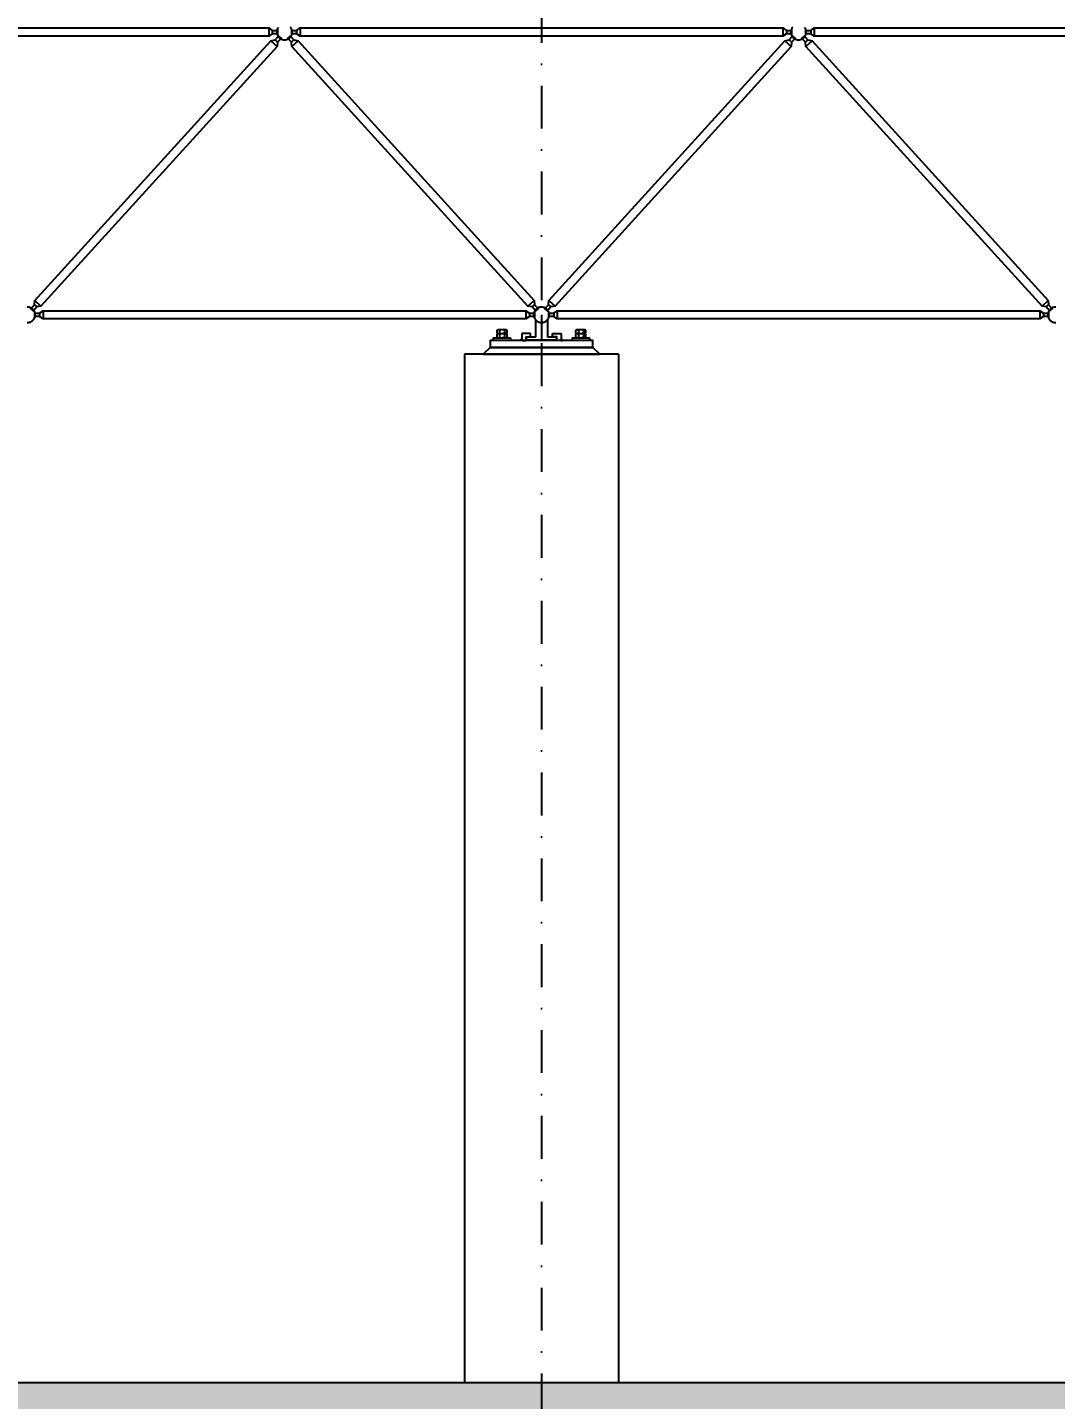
# Model space of a CAD drawing. Header units: centimetres. Extents: x 77182 to 116086, y 20619 to 33555.
# Drawn here: x 109965 to 110565, y 21930 to 22731 of the extents above; entities that cross this region are included whole.
import ezdxf

# ---------------------------------------------------------------- set-up
doc = ezdxf.new("R2010")
doc.units = ezdxf.units.CM
doc.header["$LTSCALE"] = 100
doc.linetypes.add('DASHDOT2', pattern=[0.5, 0.25, -0.125, 0, -0.125])
for name, color, linetype in [('A-ANNO-DIMS', 187, 'Continuous'), ('A-ANNO-GRID', 155, 'DASHDOT2'), ('A-ELEV-01', 255, 'Continuous'), ('A-ELEV-02', 253, 'Continuous'), ('S-CONC', 5, 'Continuous'), ('S-HTCH', 8, 'Continuous')]:
    doc.layers.add(name, color=color, linetype=linetype)
doc.styles.add('Fields_100', font='act_simplex.shx', dxfattribs={"width": 0.8, "height": 20})
doc.dimstyles.new('FIELDS_100', dxfattribs={"dimscale": 0, "dimtxt": 20, "dimasz": 5, "dimexe": 5, "dimexo": 5, "dimgap": 5, "dimtad": 0, "dimdec": 0, "dimzin": 0, "dimdsep": 46, "dimtxsty": 'Fields_100', "dimblk": 'DOT', "dimcen": 0.09, "dimclrt": 50, "dimadec": 0, "dimazin": 0, "dimtfac": 1, "dimtdec": 0, "dimtix": 1, "dimtofl": 0, "dimtmove": 1, "dimatfit": 3, "dimfxl": 5, "dimfxlon": 1, "dimtolj": 1, "dimtzin": 0, "dimarcsym": 0})

# ---------------------------------------------------------------- blocks, each defined once
blk = doc.blocks.new('SOMUN')
for p, q in [((-9.8, 7.1), (-8.2, 8)), ((-9.8, 0.9), (-9.8, 7.1)), ((-9.8, 0.9), (-8.2, 0)), ((-8.2, 8), (-5, 8)), ((-8.2, 0), (-5, 0)), ((-5, 7.1), (-6.6, 8)), ((-5, 0.9), (-6.6, 0)), ((-5, 8), (5, 8)), ((-5, 7.1), (-1.7, 8)), ((-5, 7.1), (-5, 0.9)), ((-5, 0.9), (-1.7, 0)), ((-5, 0), (5, 0)), ((5, 7.1), (1.7, 8)), ((5, 0.9), (1.7, 0)), ((5, 8), (8.2, 8)), ((5, 7.1), (6.6, 8)), ((5, 7.1), (5, 0.9)), ((5, 0.9), (6.6, 0)), ((5, 0), (8.2, 0)), ((9.8, 7.1), (8.2, 8)), ((9.8, 0.9), (8.2, 0)), ((9.8, 0.9), (9.8, 7.1))]:
    blk.add_line(p, q)
blk = doc.blocks.new('_Dot')
at = {"color": 0, "linetype": 'ByBlock', "lineweight": -2}
blk.add_line((-0.5, 0), (-1, 0), dxfattribs=at)
at = {"color": 0, "linetype": 'ByBlock', "const_width": 0.5}
blk.add_lwpolyline([(-0.25, 0, 1), (0.25, 0, 1)], format="xyb", close=True, dxfattribs=at)
blk = doc.blocks.new('*D20')
at = {"layer": 'A-ANNO-DIMS', "color": 0, "lineweight": -2, "transparency": 16777216}
for p, q in [((108464.7, 23343.48), (108464.7, 23353.48)), ((108469.7, 23348.48), (109333.03, 23348.48)), ((110259.7, 23348.48), (109396.36, 23348.48)), ((110264.7, 23343.48), (110264.7, 23353.48))]:
    blk.add_line(p, q, dxfattribs=at)
at = {"layer": 'DEFPOINTS', "color": 0, "transparency": 16777216}
for p in [(110264.7, 23348.48), (108464.7, 22503.48), (110264.7, 22503.48)]:
    blk.add_point(p, dxfattribs=at)
at = {"layer": 'A-ANNO-DIMS', "color": 0, "lineweight": -2, "transparency": 16777216, "xscale": 5, "yscale": 5, "zscale": 5, "rotation": 180}
blk.add_blockref('_Dot', (108464.7, 23348.48), dxfattribs=at)
at = {"layer": 'A-ANNO-DIMS', "color": 0, "lineweight": -2, "transparency": 16777216, "xscale": 5, "yscale": 5, "zscale": 5}
blk.add_blockref('_Dot', (110264.7, 23348.48), dxfattribs=at)
at = {"layer": 'A-ANNO-DIMS', "color": 50, "transparency": 16777216, "insert": (109364.7, 23348.48), "char_height": 20, "attachment_point": 5, "style": 'Fields_100'}
blk.add_mtext('\\A1;1800', dxfattribs=at)
blk = doc.blocks.new('*D21')
at = {"layer": 'A-ANNO-DIMS', "color": 0, "lineweight": -2, "transparency": 16777216}
for p, q in [((110264.7, 23343.48), (110264.7, 23353.48)), ((110269.7, 23348.48), (111133.03, 23348.48)), ((112059.7, 23348.48), (111196.36, 23348.48)), ((112064.7, 23343.48), (112064.7, 23353.48))]:
    blk.add_line(p, q, dxfattribs=at)
at = {"layer": 'DEFPOINTS', "color": 0, "transparency": 16777216}
for p in [(112064.7, 23348.48), (110264.7, 22503.48), (112064.7, 22503.48)]:
    blk.add_point(p, dxfattribs=at)
at = {"layer": 'A-ANNO-DIMS', "color": 0, "lineweight": -2, "transparency": 16777216, "xscale": 5, "yscale": 5, "zscale": 5, "rotation": 180}
blk.add_blockref('_Dot', (110264.7, 23348.48), dxfattribs=at)
at = {"layer": 'A-ANNO-DIMS', "color": 0, "lineweight": -2, "transparency": 16777216, "xscale": 5, "yscale": 5, "zscale": 5}
blk.add_blockref('_Dot', (112064.7, 23348.48), dxfattribs=at)
at = {"layer": 'A-ANNO-DIMS', "color": 50, "transparency": 16777216, "insert": (111164.7, 23348.48), "char_height": 20, "attachment_point": 5, "style": 'Fields_100'}
blk.add_mtext('\\A1;1800', dxfattribs=at)

msp = doc.modelspace()

# ---------------------------------------------------------------- hatches: boundary and pattern name
at = {"layer": 'A-ELEV-02'}
for points in [[(110253.2, 22548.69), (110253.5, 22548.39), (110252.5, 22548.39), (110252.5, 22548.42), (110252.5, 22548.45), (110252.5, 22548.49), (110252.51, 22548.52), (110252.51, 22548.56), (110252.52, 22548.59), (110252.53, 22548.62), (110252.53, 22548.66), (110252.54, 22548.69), (110252.56, 22548.72), (110252.57, 22548.75), (110252.58, 22548.79), (110252.59, 22548.82), (110252.61, 22548.85), (110252.63, 22548.88), (110252.64, 22548.91), (110252.66, 22548.94), (110252.68, 22548.96), (110252.7, 22548.99), (110252.72, 22549.02), (110252.74, 22549.04), (110252.77, 22549.07), (110252.79, 22549.09), (110252.82, 22549.12), (110252.84, 22549.14), (110252.87, 22549.16), (110252.89, 22549.18), (110252.92, 22549.2), (110252.95, 22549.22), (110252.98, 22549.24), (110253.01, 22549.26), (110253.04, 22549.28), (110253.07, 22549.29), (110253.1, 22549.3), (110253.13, 22549.32), (110253.17, 22549.33), (110253.2, 22549.34)], [(110276.2, 22548.69), (110275.9, 22548.39), (110276.9, 22548.39), (110276.9, 22548.42), (110276.9, 22548.45), (110276.89, 22548.49), (110276.89, 22548.52), (110276.88, 22548.56), (110276.88, 22548.59), (110276.87, 22548.62), (110276.86, 22548.66), (110276.85, 22548.69), (110276.84, 22548.72), (110276.83, 22548.75), (110276.81, 22548.79), (110276.8, 22548.82), (110276.78, 22548.85), (110276.77, 22548.88), (110276.75, 22548.91), (110276.73, 22548.94), (110276.71, 22548.96), (110276.69, 22548.99), (110276.67, 22549.02), (110276.65, 22549.04), (110276.63, 22549.07), (110276.6, 22549.09), (110276.58, 22549.12), (110276.55, 22549.14), (110276.53, 22549.16), (110276.5, 22549.18), (110276.47, 22549.2), (110276.44, 22549.22), (110276.42, 22549.24), (110276.39, 22549.26), (110276.36, 22549.28), (110276.32, 22549.29), (110276.29, 22549.3), (110276.26, 22549.32), (110276.23, 22549.33), (110276.2, 22549.34)]]:
    msp.add_hatch(color=256, dxfattribs=at).paths.add_polyline_path(points, flags=0)
at = {"layer": 'S-HTCH'}
h = msp.add_hatch(dxfattribs=at)
h.set_pattern_fill('ANSI33', color=256, style=0)
h.set_pattern_definition([(45, (84445.261, 23206.629), (-4.490128, 4.490128), []), (45, (84449.7513, 23206.629), (-4.490128, 4.490128), [3.175, -1.5875])])
h.paths.add_polyline_path([(109909.7, 21920.39), (109909.7, 21940.39), (94019.7, 21940.39), (94019.7, 21920.39)])
h.paths.add_polyline_path([(109909.7, 21940.39), (109909.7, 21920.39), (111808.2, 21920.39), (111808.2, 21940.39)])

# ---------------------------------------------------------------- linework, layer by layer
for points in [[(110234.7, 22544.39), (110294.7, 22544.39), (110294.7, 22548.39), (110234.7, 22548.39)], [(110230.7, 22540.39), (110298.7, 22540.39), (110294.7, 22544.39), (110234.7, 22544.39)]]:
    msp.add_lwpolyline(points, close=True)
at = {"elevation": 0}
for points in [[(110246.7, 22549.99), (110246.7, 22548.39), (110236.7, 22548.39), (110236.7, 22549.99), (110246.7, 22549.99)], [(110292.7, 22549.99), (110292.7, 22548.39), (110282.7, 22548.39), (110282.7, 22549.99), (110292.7, 22549.99)]]:
    msp.add_lwpolyline(points, dxfattribs=at)
at = {"layer": 'A-ANNO-GRID'}
msp.add_lwpolyline([(110264.7, 23398.48), (110264.7, 21665.39)], dxfattribs=at)
at = {"layer": 'A-ELEV-01'}
for p, q in [((110219.7, 22540.39), (110219.7, 21940.39)), ((110309.7, 22540.39), (110309.7, 21940.39))]:
    msp.add_line(p, q, dxfattribs=at)
msp.add_lwpolyline([(110309.7, 22540.39), (110219.7, 22540.39)], dxfattribs=at)
at = {"layer": 'A-ELEV-02'}
for points in [[(109818.8, 22729.39), (109821.8, 22729.39), (109823.8, 22730.8), (110105.6, 22730.8), (110107.6, 22729.39), (110110.6, 22729.39)], [(110110.6, 22727.39), (110107.6, 22727.39), (110105.6, 22725.97), (109823.8, 22725.97), (109821.8, 22727.39), (109818.8, 22727.39)], [(110105.6, 22730.8), (110105.6, 22725.97)], [(110107.6, 22729.39), (110107.6, 22727.39)], [(110111.1, 22731.09), (110111.01, 22730.97), (110110.93, 22730.84), (110110.85, 22730.71), (110110.77, 22730.58), (110110.7, 22730.45), (110110.63, 22730.31), (110110.56, 22730.17), (110110.51, 22730.02), (110110.45, 22729.88), (110110.43, 22729.8), (110110.4, 22729.73), (110110.38, 22729.65), (110110.36, 22729.57), (110110.34, 22729.5), (110110.32, 22729.42), (110110.3, 22729.34), (110110.28, 22729.26), (110110.27, 22729.19), (110110.26, 22729.11), (110110.24, 22729.03), (110110.23, 22728.95), (110110.22, 22728.87), (110110.22, 22728.79), (110110.21, 22728.71), (110110.2, 22728.63), (110110.2, 22728.55), (110110.2, 22728.47), (110110.2, 22728.39), (110110.2, 22728.31), (110110.2, 22728.23), (110110.2, 22728.15), (110110.21, 22728.07), (110110.21, 22727.99), (110110.22, 22727.92), (110110.23, 22727.84), (110110.24, 22727.76), (110110.25, 22727.68), (110110.28, 22727.53), (110110.31, 22727.37), (110110.35, 22727.22), (110110.39, 22727.07), (110110.44, 22726.93), (110110.49, 22726.79), (110110.55, 22726.65), (110110.61, 22726.51), (110110.67, 22726.37), (110110.74, 22726.24), (110110.81, 22726.11), (110110.89, 22725.98), (110110.98, 22725.86), (110111.07, 22725.73), (110111.16, 22725.61), (110111.26, 22725.49), (110111.36, 22725.37), (110111.47, 22725.25), (110111.52, 22725.2), (110111.58, 22725.14), (110111.64, 22725.09), (110111.69, 22725.04), (110111.75, 22724.98), (110111.81, 22724.93), (110111.88, 22724.88), (110111.94, 22724.83), (110112, 22724.78), (110112.07, 22724.74), (110112.13, 22724.69), (110112.2, 22724.65), (110112.26, 22724.6), (110112.33, 22724.56), (110112.4, 22724.52), (110112.47, 22724.48), (110112.54, 22724.44), (110112.61, 22724.4), (110112.68, 22724.36), (110112.75, 22724.33), (110112.82, 22724.3), (110112.9, 22724.26), (110112.97, 22724.23), (110113.04, 22724.2), (110113.12, 22724.17), (110113.19, 22724.15), (110113.27, 22724.12), (110113.34, 22724.1), (110113.49, 22724.05), (110113.64, 22724.01), (110113.79, 22723.98), (110113.95, 22723.95), (110114.1, 22723.93), (110114.25, 22723.91), (110114.4, 22723.9), (110114.55, 22723.89), (110114.7, 22723.89), (110114.85, 22723.89), (110115, 22723.9), (110115.15, 22723.91), (110115.3, 22723.93), (110115.45, 22723.95), (110115.6, 22723.98), (110115.75, 22724.01), (110115.9, 22724.05), (110116.05, 22724.1), (110116.13, 22724.12), (110116.2, 22724.15), (110116.28, 22724.17), (110116.35, 22724.2), (110116.43, 22724.23), (110116.5, 22724.26), (110116.57, 22724.3), (110116.64, 22724.33), (110116.71, 22724.36), (110116.79, 22724.4), (110116.86, 22724.44), (110116.93, 22724.48), (110116.99, 22724.52), (110117.06, 22724.56), (110117.13, 22724.6), (110117.2, 22724.65), (110117.26, 22724.69), (110117.33, 22724.74), (110117.39, 22724.78), (110117.46, 22724.83), (110117.52, 22724.88), (110117.58, 22724.93), (110117.64, 22724.98), (110117.7, 22725.04), (110117.76, 22725.09), (110117.82, 22725.14), (110117.87, 22725.2), (110117.93, 22725.25), (110118.04, 22725.37), (110118.14, 22725.49), (110118.24, 22725.61), (110118.33, 22725.73), (110118.42, 22725.86), (110118.5, 22725.98), (110118.58, 22726.11), (110118.65, 22726.24), (110118.72, 22726.37), (110118.79, 22726.51), (110118.85, 22726.65), (110118.9, 22726.79), (110118.95, 22726.93), (110119, 22727.07), (110119.04, 22727.22), (110119.08, 22727.37), (110119.11, 22727.53), (110119.14, 22727.68), (110119.15, 22727.76), (110119.16, 22727.84), (110119.17, 22727.92), (110119.18, 22727.99), (110119.19, 22728.07), (110119.19, 22728.15), (110119.19, 22728.23), (110119.2, 22728.31), (110119.2, 22728.39), (110119.2, 22728.47), (110119.19, 22728.55), (110119.19, 22728.63), (110119.19, 22728.71), (110119.18, 22728.79), (110119.17, 22728.87), (110119.16, 22728.95), (110119.15, 22729.03), (110119.14, 22729.11), (110119.13, 22729.19), (110119.11, 22729.26), (110119.09, 22729.34), (110119.08, 22729.42), (110119.06, 22729.5), (110119.04, 22729.57), (110119.02, 22729.65), (110118.99, 22729.73), (110118.97, 22729.8), (110118.94, 22729.88), (110118.89, 22730.02), (110118.83, 22730.17), (110118.77, 22730.31), (110118.7, 22730.45), (110118.63, 22730.58), (110118.55, 22730.71), (110118.47, 22730.84), (110118.38, 22730.97), (110118.3, 22731.09)], [(110110.57, 22726.6), (110113.31, 22724.11)], [(110110.6, 22730.24), (110110.6, 22726.53)], [(110116.08, 22724.11), (110118.83, 22726.6)], [(110118.8, 22729.39), (110121.8, 22729.39), (110123.8, 22730.8), (110405.6, 22730.8), (110407.6, 22729.39), (110410.6, 22729.39)], [(110118.8, 22730.24), (110118.8, 22726.53)], [(110410.6, 22727.39), (110407.6, 22727.39), (110405.6, 22725.97), (110123.8, 22725.97), (110121.8, 22727.39), (110118.8, 22727.39)], [(110121.8, 22729.39), (110121.8, 22727.39)], [(110123.8, 22730.8), (110123.8, 22725.97)], [(110405.6, 22730.8), (110405.6, 22725.97)], [(110407.6, 22729.39), (110407.6, 22727.39)], [(110411.1, 22731.09), (110411.01, 22730.97), (110410.93, 22730.84), (110410.85, 22730.71), (110410.77, 22730.58), (110410.7, 22730.45), (110410.63, 22730.31), (110410.56, 22730.17), (110410.51, 22730.02), (110410.45, 22729.88), (110410.43, 22729.8), (110410.4, 22729.73), (110410.38, 22729.65), (110410.36, 22729.57), (110410.34, 22729.5), (110410.32, 22729.42), (110410.3, 22729.34), (110410.28, 22729.26), (110410.27, 22729.19), (110410.26, 22729.11), (110410.24, 22729.03), (110410.23, 22728.95), (110410.22, 22728.87), (110410.22, 22728.79), (110410.21, 22728.71), (110410.2, 22728.63), (110410.2, 22728.55), (110410.2, 22728.47), (110410.2, 22728.39), (110410.2, 22728.31), (110410.2, 22728.23), (110410.2, 22728.15), (110410.21, 22728.07), (110410.21, 22727.99), (110410.22, 22727.92), (110410.23, 22727.84), (110410.24, 22727.76), (110410.25, 22727.68), (110410.28, 22727.53), (110410.31, 22727.37), (110410.35, 22727.22), (110410.39, 22727.07), (110410.44, 22726.93), (110410.49, 22726.79), (110410.55, 22726.65), (110410.61, 22726.51), (110410.67, 22726.37), (110410.74, 22726.24), (110410.81, 22726.11), (110410.89, 22725.98), (110410.98, 22725.86), (110411.07, 22725.73), (110411.16, 22725.61), (110411.26, 22725.49), (110411.36, 22725.37), (110411.47, 22725.25), (110411.52, 22725.2), (110411.58, 22725.14), (110411.64, 22725.09), (110411.69, 22725.04), (110411.75, 22724.98), (110411.81, 22724.93), (110411.88, 22724.88), (110411.94, 22724.83), (110412, 22724.78), (110412.07, 22724.74), (110412.13, 22724.69), (110412.2, 22724.65), (110412.26, 22724.6), (110412.33, 22724.56), (110412.4, 22724.52), (110412.47, 22724.48), (110412.54, 22724.44), (110412.61, 22724.4), (110412.68, 22724.36), (110412.75, 22724.33), (110412.82, 22724.3), (110412.9, 22724.26), (110412.97, 22724.23), (110413.04, 22724.2), (110413.12, 22724.17), (110413.19, 22724.15), (110413.27, 22724.12), (110413.34, 22724.1), (110413.49, 22724.05), (110413.64, 22724.01), (110413.79, 22723.98), (110413.95, 22723.95), (110414.1, 22723.93), (110414.25, 22723.91), (110414.4, 22723.9), (110414.55, 22723.89), (110414.7, 22723.89), (110414.85, 22723.89), (110415, 22723.9), (110415.15, 22723.91), (110415.3, 22723.93), (110415.45, 22723.95), (110415.6, 22723.98), (110415.75, 22724.01), (110415.9, 22724.05), (110416.05, 22724.1), (110416.13, 22724.12), (110416.2, 22724.15), (110416.28, 22724.17), (110416.35, 22724.2), (110416.43, 22724.23), (110416.5, 22724.26), (110416.57, 22724.3), (110416.64, 22724.33), (110416.71, 22724.36), (110416.79, 22724.4), (110416.86, 22724.44), (110416.93, 22724.48), (110416.99, 22724.52), (110417.06, 22724.56), (110417.13, 22724.6), (110417.2, 22724.65), (110417.26, 22724.69), (110417.33, 22724.74), (110417.39, 22724.78), (110417.46, 22724.83), (110417.52, 22724.88), (110417.58, 22724.93), (110417.64, 22724.98), (110417.7, 22725.04), (110417.76, 22725.09), (110417.82, 22725.14), (110417.87, 22725.2), (110417.93, 22725.25), (110418.04, 22725.37), (110418.14, 22725.49), (110418.24, 22725.61), (110418.33, 22725.73), (110418.42, 22725.86), (110418.5, 22725.98), (110418.58, 22726.11), (110418.65, 22726.24), (110418.72, 22726.37), (110418.79, 22726.51), (110418.85, 22726.65), (110418.9, 22726.79), (110418.95, 22726.93), (110419, 22727.07), (110419.04, 22727.22), (110419.08, 22727.37), (110419.11, 22727.53), (110419.14, 22727.68), (110419.15, 22727.76), (110419.16, 22727.84), (110419.17, 22727.92), (110419.18, 22727.99), (110419.19, 22728.07), (110419.19, 22728.15), (110419.19, 22728.23), (110419.2, 22728.31), (110419.2, 22728.39), (110419.2, 22728.47), (110419.19, 22728.55), (110419.19, 22728.63), (110419.19, 22728.71), (110419.18, 22728.79), (110419.17, 22728.87), (110419.16, 22728.95), (110419.15, 22729.03), (110419.14, 22729.11), (110419.13, 22729.19), (110419.11, 22729.26), (110419.09, 22729.34), (110419.08, 22729.42), (110419.06, 22729.5), (110419.04, 22729.57), (110419.02, 22729.65), (110418.99, 22729.73), (110418.97, 22729.8), (110418.94, 22729.88), (110418.89, 22730.02), (110418.83, 22730.17), (110418.77, 22730.31), (110418.7, 22730.45), (110418.63, 22730.58), (110418.55, 22730.71), (110418.47, 22730.84), (110418.38, 22730.97), (110418.3, 22731.09)], [(110410.57, 22726.6), (110413.31, 22724.11)], [(110410.6, 22730.24), (110410.6, 22726.53)], [(110416.08, 22724.11), (110418.83, 22726.6)], [(110418.8, 22729.39), (110421.8, 22729.39), (110423.8, 22730.8), (110705.6, 22730.8), (110707.6, 22729.39), (110710.6, 22729.39)], [(110418.8, 22730.24), (110418.8, 22726.53)], [(110710.6, 22727.39), (110707.6, 22727.39), (110705.6, 22725.97), (110423.8, 22725.97), (110421.8, 22727.39), (110418.8, 22727.39)], [(110421.8, 22729.39), (110421.8, 22727.39)], [(110423.8, 22730.8), (110423.8, 22725.97)], [(110106.79, 22723.28), (110110.36, 22720.03)], [(110109.18, 22723.81), (110110.66, 22722.46)], [(110118.73, 22722.46), (110120.21, 22723.81)], [(110119.03, 22720.03), (110122.61, 22723.28)], [(110406.79, 22723.28), (110410.36, 22720.03)], [(110409.18, 22723.81), (110410.66, 22722.46)], [(110418.73, 22722.46), (110420.21, 22723.81)], [(110419.03, 22720.03), (110422.61, 22723.28)], [(109969.03, 22571.74), (109972.61, 22568.5)], [(110256.79, 22568.5), (110260.36, 22571.74)], [(110269.03, 22571.74), (110272.61, 22568.5)], [(110556.79, 22568.5), (110560.36, 22571.74)], [(109964.6, 22558.89), (109964.7, 22558.89), (109964.8, 22558.89), (109964.9, 22558.89), (109965, 22558.9), (109965.1, 22558.9), (109965.2, 22558.92), (109965.31, 22558.93), (109965.41, 22558.94), (109965.52, 22558.96), (109965.62, 22558.98), (109965.73, 22559.01), (109965.83, 22559.03), (109965.94, 22559.06), (109966.04, 22559.09), (109966.15, 22559.13), (109966.25, 22559.16), (109966.35, 22559.2), (109966.46, 22559.25), (109966.56, 22559.29), (109966.66, 22559.34), (109966.76, 22559.39), (109966.86, 22559.44), (109966.96, 22559.5), (109967.06, 22559.56), (109967.16, 22559.62), (109967.26, 22559.68), (109967.35, 22559.75), (109967.44, 22559.82), (109967.53, 22559.89), (109967.62, 22559.97), (109967.71, 22560.04), (109967.8, 22560.12), (109967.88, 22560.2), (109967.96, 22560.29), (109968.04, 22560.37), (109968.12, 22560.46), (109968.19, 22560.55), (109968.26, 22560.64), (109968.33, 22560.73), (109968.4, 22560.83), (109968.46, 22560.92), (109968.53, 22561.02), (109968.58, 22561.12), (109968.64, 22561.22), (109968.69, 22561.32), (109968.75, 22561.42), (109968.79, 22561.52), (109968.84, 22561.63), (109968.88, 22561.73), (109968.92, 22561.83), (109968.96, 22561.94), (109968.99, 22562.04), (109969.02, 22562.15), (109969.05, 22562.25), (109969.08, 22562.36), (109969.1, 22562.46), (109969.12, 22562.57), (109969.14, 22562.67), (109969.16, 22562.78), (109969.17, 22562.88), (109969.18, 22562.98), (109969.19, 22563.08), (109969.19, 22563.19), (109969.2, 22563.29), (109969.2, 22563.39), (109969.2, 22563.49), (109969.19, 22563.59), (109969.19, 22563.69), (109969.18, 22563.79), (109969.17, 22563.89), (109969.16, 22564), (109969.14, 22564.1), (109969.12, 22564.21), (109969.1, 22564.31), (109969.08, 22564.41), (109969.05, 22564.52), (109969.02, 22564.62), (109968.99, 22564.73), (109968.96, 22564.83), (109968.92, 22564.94), (109968.88, 22565.04), (109968.84, 22565.15), (109968.79, 22565.25), (109968.75, 22565.35), (109968.69, 22565.45), (109968.64, 22565.55), (109968.58, 22565.65), (109968.53, 22565.75), (109968.46, 22565.85), (109968.4, 22565.94), (109968.33, 22566.04), (109968.26, 22566.13), (109968.19, 22566.22), (109968.12, 22566.31), (109968.04, 22566.4), (109967.96, 22566.49), (109967.88, 22566.57), (109967.8, 22566.65), (109967.71, 22566.73), (109967.62, 22566.81), (109967.53, 22566.88), (109967.44, 22566.95), (109967.35, 22567.02), (109967.26, 22567.09), (109967.16, 22567.15), (109967.06, 22567.21), (109966.96, 22567.27), (109966.86, 22567.33), (109966.76, 22567.38), (109966.66, 22567.43), (109966.56, 22567.48), (109966.46, 22567.53), (109966.35, 22567.57), (109966.25, 22567.61), (109966.15, 22567.65), (109966.04, 22567.68), (109965.94, 22567.71), (109965.83, 22567.74), (109965.73, 22567.77), (109965.62, 22567.79), (109965.52, 22567.81), (109965.41, 22567.83), (109965.31, 22567.84), (109965.2, 22567.86), (109965.1, 22567.87), (109965, 22567.88), (109964.9, 22567.88), (109964.8, 22567.89), (109964.7, 22567.89), (109964.6, 22567.89)], [(109966.08, 22567.67), (109968.83, 22565.17)], [(109968.73, 22569.31), (109970.21, 22567.97)], [(109968.8, 22564.39), (109971.8, 22564.39), (109973.8, 22565.8), (110255.6, 22565.8), (110257.6, 22564.39), (110260.6, 22564.39)], [(109968.8, 22565.24), (109968.8, 22561.53)], [(109971.8, 22564.39), (109971.8, 22562.39)], [(109973.8, 22565.8), (109973.8, 22560.97)], [(110255.6, 22565.8), (110255.6, 22560.97)], [(110257.6, 22564.39), (110257.6, 22562.39)], [(110259.18, 22567.97), (110260.66, 22569.31)], [(110268.3, 22560.69), (110268.38, 22560.81), (110268.47, 22560.93), (110268.55, 22561.06), (110268.63, 22561.19), (110268.7, 22561.33), (110268.77, 22561.46), (110268.83, 22561.61), (110268.89, 22561.75), (110268.94, 22561.9), (110268.97, 22561.97), (110268.99, 22562.05), (110269.02, 22562.12), (110269.04, 22562.2), (110269.06, 22562.28), (110269.08, 22562.35), (110269.09, 22562.43), (110269.11, 22562.51), (110269.13, 22562.59), (110269.14, 22562.67), (110269.15, 22562.74), (110269.16, 22562.82), (110269.17, 22562.9), (110269.18, 22562.98), (110269.19, 22563.06), (110269.19, 22563.14), (110269.19, 22563.22), (110269.2, 22563.3), (110269.2, 22563.38), (110269.2, 22563.46), (110269.19, 22563.54), (110269.19, 22563.62), (110269.19, 22563.7), (110269.18, 22563.78), (110269.17, 22563.86), (110269.16, 22563.94), (110269.15, 22564.01), (110269.14, 22564.09), (110269.11, 22564.25), (110269.08, 22564.4), (110269.04, 22564.55), (110269, 22564.7), (110268.95, 22564.84), (110268.9, 22564.99), (110268.85, 22565.13), (110268.79, 22565.27), (110268.72, 22565.4), (110268.65, 22565.53), (110268.58, 22565.66), (110268.5, 22565.79), (110268.42, 22565.92), (110268.33, 22566.04), (110268.24, 22566.17), (110268.14, 22566.29), (110268.04, 22566.4), (110267.93, 22566.52), (110267.87, 22566.58), (110267.82, 22566.63), (110267.76, 22566.68), (110267.7, 22566.74), (110267.64, 22566.79), (110267.58, 22566.84), (110267.52, 22566.89), (110267.46, 22566.94), (110267.39, 22566.99), (110267.33, 22567.04), (110267.26, 22567.08), (110267.2, 22567.13), (110267.13, 22567.17), (110267.06, 22567.21), (110266.99, 22567.26), (110266.93, 22567.3), (110266.86, 22567.34), (110266.79, 22567.37), (110266.71, 22567.41), (110266.64, 22567.44), (110266.57, 22567.48), (110266.5, 22567.51), (110266.43, 22567.54), (110266.35, 22567.57), (110266.28, 22567.6), (110266.2, 22567.63), (110266.13, 22567.65), (110266.05, 22567.68), (110265.9, 22567.72), (110265.75, 22567.76), (110265.6, 22567.79), (110265.45, 22567.82), (110265.3, 22567.85), (110265.15, 22567.86), (110265, 22567.88), (110264.85, 22567.88), (110264.7, 22567.89), (110264.55, 22567.88), (110264.4, 22567.88), (110264.25, 22567.86), (110264.1, 22567.85), (110263.95, 22567.82), (110263.79, 22567.79), (110263.64, 22567.76), (110263.49, 22567.72), (110263.34, 22567.68), (110263.27, 22567.65), (110263.19, 22567.63), (110263.12, 22567.6), (110263.04, 22567.57), (110262.97, 22567.54), (110262.9, 22567.51), (110262.82, 22567.48), (110262.75, 22567.44), (110262.68, 22567.41), (110262.61, 22567.37), (110262.54, 22567.34), (110262.47, 22567.3), (110262.4, 22567.26), (110262.33, 22567.21), (110262.26, 22567.17), (110262.2, 22567.13), (110262.13, 22567.08), (110262.07, 22567.04), (110262, 22566.99), (110261.94, 22566.94), (110261.88, 22566.89), (110261.81, 22566.84), (110261.75, 22566.79), (110261.69, 22566.74), (110261.64, 22566.68), (110261.58, 22566.63), (110261.52, 22566.58), (110261.47, 22566.52), (110261.36, 22566.4), (110261.26, 22566.29), (110261.16, 22566.17), (110261.07, 22566.04), (110260.98, 22565.92), (110260.89, 22565.79), (110260.81, 22565.66), (110260.74, 22565.53), (110260.67, 22565.4), (110260.61, 22565.27), (110260.55, 22565.13), (110260.49, 22564.99), (110260.44, 22564.84), (110260.39, 22564.7), (110260.35, 22564.55), (110260.31, 22564.4), (110260.28, 22564.25), (110260.25, 22564.09), (110260.24, 22564.01), (110260.23, 22563.94), (110260.22, 22563.86), (110260.21, 22563.78), (110260.21, 22563.7), (110260.2, 22563.62), (110260.2, 22563.54), (110260.2, 22563.46), (110260.2, 22563.38), (110260.2, 22563.3), (110260.2, 22563.22), (110260.2, 22563.14), (110260.21, 22563.06), (110260.22, 22562.98), (110260.22, 22562.9), (110260.23, 22562.82), (110260.24, 22562.74), (110260.26, 22562.67), (110260.27, 22562.59), (110260.28, 22562.51), (110260.3, 22562.43), (110260.32, 22562.35), (110260.34, 22562.28), (110260.36, 22562.2), (110260.38, 22562.12), (110260.4, 22562.05), (110260.43, 22561.97), (110260.45, 22561.9), (110260.51, 22561.75), (110260.56, 22561.61), (110260.63, 22561.46), (110260.7, 22561.33), (110260.77, 22561.19), (110260.85, 22561.06), (110260.93, 22560.93), (110261.01, 22560.81), (110261.1, 22560.69)], [(110260.57, 22565.17), (110263.31, 22567.67)], [(110260.6, 22565.24), (110260.6, 22561.53)], [(110266.08, 22567.67), (110268.83, 22565.17)], [(110268.73, 22569.31), (110270.21, 22567.97)], [(110268.8, 22564.39), (110271.8, 22564.39), (110273.8, 22565.8), (110555.6, 22565.8), (110557.6, 22564.39), (110560.6, 22564.39)], [(110268.8, 22565.24), (110268.8, 22561.53)], [(110271.8, 22564.39), (110271.8, 22562.39)], [(110273.8, 22565.8), (110273.8, 22560.97)], [(110555.6, 22565.8), (110555.6, 22560.97)], [(110557.6, 22564.39), (110557.6, 22562.39)], [(110559.18, 22567.97), (110560.66, 22569.31)], [(110564.8, 22567.89), (110564.7, 22567.89), (110564.6, 22567.89), (110564.5, 22567.88), (110564.4, 22567.88), (110564.29, 22567.87), (110564.19, 22567.86), (110564.09, 22567.84), (110563.98, 22567.83), (110563.88, 22567.81), (110563.77, 22567.79), (110563.67, 22567.77), (110563.56, 22567.74), (110563.46, 22567.71), (110563.35, 22567.68), (110563.25, 22567.65), (110563.15, 22567.61), (110563.04, 22567.57), (110562.94, 22567.53), (110562.83, 22567.48), (110562.73, 22567.43), (110562.63, 22567.38), (110562.53, 22567.33), (110562.43, 22567.27), (110562.33, 22567.21), (110562.24, 22567.15), (110562.14, 22567.09), (110562.04, 22567.02), (110561.95, 22566.95), (110561.86, 22566.88), (110561.77, 22566.81), (110561.68, 22566.73), (110561.6, 22566.65), (110561.52, 22566.57), (110561.43, 22566.49), (110561.36, 22566.4), (110561.28, 22566.31), (110561.2, 22566.22), (110561.13, 22566.13), (110561.06, 22566.04), (110561, 22565.94), (110560.93, 22565.85), (110560.87, 22565.75), (110560.81, 22565.65), (110560.75, 22565.55), (110560.7, 22565.45), (110560.65, 22565.35), (110560.6, 22565.25), (110560.56, 22565.15), (110560.51, 22565.04), (110560.47, 22564.94), (110560.44, 22564.83), (110560.4, 22564.73), (110560.37, 22564.62), (110560.34, 22564.52), (110560.32, 22564.41), (110560.29, 22564.31), (110560.27, 22564.21), (110560.25, 22564.1), (110560.24, 22564), (110560.23, 22563.89), (110560.22, 22563.79), (110560.21, 22563.69), (110560.2, 22563.59), (110560.2, 22563.49), (110560.2, 22563.39), (110560.2, 22563.29), (110560.2, 22563.19), (110560.21, 22563.08), (110560.22, 22562.98), (110560.23, 22562.88), (110560.24, 22562.78), (110560.25, 22562.67), (110560.27, 22562.57), (110560.29, 22562.46), (110560.32, 22562.36), (110560.34, 22562.25), (110560.37, 22562.15), (110560.4, 22562.04), (110560.44, 22561.94), (110560.47, 22561.83), (110560.51, 22561.73), (110560.56, 22561.63), (110560.6, 22561.52), (110560.65, 22561.42), (110560.7, 22561.32), (110560.75, 22561.22), (110560.81, 22561.12), (110560.87, 22561.02), (110560.93, 22560.92), (110561, 22560.83), (110561.06, 22560.73), (110561.13, 22560.64), (110561.2, 22560.55), (110561.28, 22560.46), (110561.36, 22560.37), (110561.43, 22560.29), (110561.52, 22560.2), (110561.6, 22560.12), (110561.68, 22560.04), (110561.77, 22559.97), (110561.86, 22559.89), (110561.95, 22559.82), (110562.04, 22559.75), (110562.14, 22559.68), (110562.24, 22559.62), (110562.33, 22559.56), (110562.43, 22559.5), (110562.53, 22559.44), (110562.63, 22559.39), (110562.73, 22559.34), (110562.83, 22559.29), (110562.94, 22559.25), (110563.04, 22559.2), (110563.15, 22559.16), (110563.25, 22559.13), (110563.35, 22559.09), (110563.46, 22559.06), (110563.56, 22559.03), (110563.67, 22559.01), (110563.77, 22558.98), (110563.88, 22558.96), (110563.98, 22558.94), (110564.09, 22558.93), (110564.19, 22558.92), (110564.29, 22558.9), (110564.4, 22558.9), (110564.5, 22558.89), (110564.6, 22558.89), (110564.7, 22558.89), (110564.8, 22558.89)], [(110560.57, 22565.17), (110563.31, 22567.67)], [(110560.6, 22565.24), (110560.6, 22561.53)], [(110260.6, 22562.39), (110257.6, 22562.39), (110255.6, 22560.97), (109973.8, 22560.97), (109971.8, 22562.39), (109968.8, 22562.39)], [(110261.1, 22560.69), (110261.1, 22550.39)], [(110264.7, 22563.39), (110264.7, 22548.39)], [(110268.3, 22550.39), (110268.3, 22560.69)], [(110560.6, 22562.39), (110557.6, 22562.39), (110555.6, 22560.97), (110273.8, 22560.97), (110271.8, 22562.39), (110268.8, 22562.39)], [(110253.2, 22549.34), (110253.18, 22549.33), (110253.16, 22549.33), (110253.14, 22549.32), (110253.13, 22549.32), (110253.11, 22549.31), (110253.09, 22549.3), (110253.07, 22549.29), (110253.06, 22549.28), (110253.04, 22549.28), (110253.02, 22549.27), (110253.01, 22549.26), (110252.99, 22549.25), (110252.97, 22549.24), (110252.96, 22549.23), (110252.94, 22549.22), (110252.92, 22549.2), (110252.91, 22549.19), (110252.89, 22549.18), (110252.87, 22549.17), (110252.86, 22549.16), (110252.84, 22549.14), (110252.83, 22549.13), (110252.81, 22549.12), (110252.8, 22549.1), (110252.78, 22549.09), (110252.77, 22549.07), (110252.76, 22549.06), (110252.74, 22549.04), (110252.73, 22549.03), (110252.72, 22549.01), (110252.7, 22548.99), (110252.69, 22548.98), (110252.68, 22548.96), (110252.67, 22548.94), (110252.66, 22548.93), (110252.65, 22548.91), (110252.64, 22548.89), (110252.62, 22548.88), (110252.62, 22548.86), (110252.61, 22548.84), (110252.6, 22548.82), (110252.59, 22548.8), (110252.58, 22548.78), (110252.57, 22548.77), (110252.56, 22548.75), (110252.56, 22548.73), (110252.55, 22548.71), (110252.54, 22548.69), (110252.54, 22548.67), (110252.53, 22548.65), (110252.53, 22548.63), (110252.52, 22548.61), (110252.52, 22548.59), (110252.52, 22548.58), (110252.51, 22548.56), (110252.51, 22548.54), (110252.51, 22548.52), (110252.5, 22548.5), (110252.5, 22548.48), (110252.5, 22548.46), (110252.5, 22548.44), (110252.5, 22548.42), (110252.5, 22548.41), (110252.5, 22548.39)], [(110253.5, 22548.39), (110252.5, 22548.39)], [(110253.5, 22548.39), (110253.2, 22548.69)], [(110261.1, 22550.39), (110255.8, 22550.39)], [(110255.8, 22550.39), (110255.8, 22548.79)], [(110255.8, 22548.79), (110273.6, 22548.79)], [(110256, 22548.39), (110256, 22548.59)], [(110256, 22548.59), (110273.39, 22548.59)], [(110273.39, 22548.39), (110256, 22548.39)], [(110256.05, 22548.59), (110256.05, 22548.79)], [(110273.6, 22550.39), (110268.3, 22550.39)], [(110273.35, 22548.59), (110273.35, 22548.79)], [(110273.39, 22548.39), (110273.39, 22548.59)], [(110273.6, 22548.79), (110273.6, 22550.39)], [(110275.9, 22548.39), (110276.2, 22548.69)], [(110275.9, 22548.39), (110276.9, 22548.39)], [(110276.9, 22548.39), (110276.9, 22548.41), (110276.9, 22548.42), (110276.9, 22548.44), (110276.89, 22548.46), (110276.89, 22548.48), (110276.89, 22548.5), (110276.89, 22548.52), (110276.89, 22548.54), (110276.88, 22548.56), (110276.88, 22548.58), (110276.88, 22548.59), (110276.87, 22548.61), (110276.87, 22548.63), (110276.86, 22548.65), (110276.86, 22548.67), (110276.85, 22548.69), (110276.84, 22548.71), (110276.84, 22548.73), (110276.83, 22548.75), (110276.82, 22548.77), (110276.82, 22548.78), (110276.81, 22548.8), (110276.8, 22548.82), (110276.79, 22548.84), (110276.78, 22548.86), (110276.77, 22548.88), (110276.76, 22548.89), (110276.75, 22548.91), (110276.74, 22548.93), (110276.73, 22548.94), (110276.72, 22548.96), (110276.7, 22548.98), (110276.69, 22548.99), (110276.68, 22549.01), (110276.67, 22549.03), (110276.65, 22549.04), (110276.64, 22549.06), (110276.63, 22549.07), (110276.61, 22549.09), (110276.6, 22549.1), (110276.58, 22549.12), (110276.57, 22549.13), (110276.55, 22549.14), (110276.54, 22549.16), (110276.52, 22549.17), (110276.51, 22549.18), (110276.49, 22549.19), (110276.47, 22549.2), (110276.46, 22549.22), (110276.44, 22549.23), (110276.42, 22549.24), (110276.41, 22549.25), (110276.39, 22549.26), (110276.37, 22549.27), (110276.36, 22549.28), (110276.34, 22549.28), (110276.32, 22549.29), (110276.3, 22549.3), (110276.29, 22549.31), (110276.27, 22549.32), (110276.25, 22549.32), (110276.23, 22549.33), (110276.22, 22549.33), (110276.2, 22549.34)]]:
    msp.add_lwpolyline(points, dxfattribs=at)
for points in [[(109966.72, 22567.09), (109968.73, 22569.31), (109969.03, 22571.74), (110106.79, 22723.28), (110109.18, 22723.81), (110111.2, 22726.03), (110112.68, 22724.68), (110110.66, 22722.46), (110110.36, 22720.03), (109972.61, 22568.5), (109970.21, 22567.97), (109968.2, 22565.75)], [(110261.2, 22565.75), (110259.18, 22567.97), (110256.79, 22568.5), (110119.03, 22720.03), (110118.73, 22722.46), (110116.72, 22724.68), (110118.2, 22726.03), (110120.21, 22723.81), (110122.61, 22723.28), (110260.36, 22571.74), (110260.66, 22569.31), (110262.68, 22567.09)], [(110266.72, 22567.09), (110268.73, 22569.31), (110269.03, 22571.74), (110406.79, 22723.28), (110409.18, 22723.81), (110411.2, 22726.03), (110412.68, 22724.68), (110410.66, 22722.46), (110410.36, 22720.03), (110272.61, 22568.5), (110270.21, 22567.97), (110268.2, 22565.75)], [(110561.2, 22565.75), (110559.18, 22567.97), (110556.79, 22568.5), (110419.03, 22720.03), (110418.73, 22722.46), (110416.72, 22724.68), (110418.2, 22726.03), (110420.21, 22723.81), (110422.61, 22723.28), (110560.36, 22571.74), (110560.66, 22569.31), (110562.68, 22567.09)], [(110269.2, 22563.39), (110269.2, 22563.49), (110269.19, 22563.59), (110269.19, 22563.69), (110269.18, 22563.79), (110269.17, 22563.89), (110269.16, 22564), (110269.14, 22564.1), (110269.12, 22564.21), (110269.1, 22564.31), (110269.08, 22564.41), (110269.05, 22564.52), (110269.02, 22564.62), (110268.99, 22564.73), (110268.96, 22564.83), (110268.92, 22564.94), (110268.88, 22565.04), (110268.84, 22565.15), (110268.79, 22565.25), (110268.75, 22565.35), (110268.69, 22565.45), (110268.64, 22565.55), (110268.58, 22565.65), (110268.53, 22565.75), (110268.46, 22565.85), (110268.4, 22565.94), (110268.33, 22566.04), (110268.26, 22566.13), (110268.19, 22566.22), (110268.12, 22566.31), (110268.04, 22566.4), (110267.96, 22566.49), (110267.88, 22566.57), (110267.8, 22566.65), (110267.71, 22566.73), (110267.62, 22566.81), (110267.53, 22566.88), (110267.44, 22566.95), (110267.35, 22567.02), (110267.26, 22567.09), (110267.16, 22567.15), (110267.06, 22567.21), (110266.96, 22567.27), (110266.86, 22567.33), (110266.76, 22567.38), (110266.66, 22567.43), (110266.56, 22567.48), (110266.46, 22567.53), (110266.35, 22567.57), (110266.25, 22567.61), (110266.15, 22567.65), (110266.04, 22567.68), (110265.94, 22567.71), (110265.83, 22567.74), (110265.73, 22567.77), (110265.62, 22567.79), (110265.52, 22567.81), (110265.41, 22567.83), (110265.31, 22567.84), (110265.2, 22567.86), (110265.1, 22567.87), (110265, 22567.88), (110264.9, 22567.88), (110264.8, 22567.89), (110264.7, 22567.89), (110264.6, 22567.89), (110264.5, 22567.88), (110264.4, 22567.88), (110264.29, 22567.87), (110264.19, 22567.86), (110264.09, 22567.84), (110263.98, 22567.83), (110263.88, 22567.81), (110263.77, 22567.79), (110263.67, 22567.77), (110263.56, 22567.74), (110263.46, 22567.71), (110263.35, 22567.68), (110263.25, 22567.65), (110263.15, 22567.61), (110263.04, 22567.57), (110262.94, 22567.53), (110262.83, 22567.48), (110262.73, 22567.43), (110262.63, 22567.38), (110262.53, 22567.33), (110262.43, 22567.27), (110262.33, 22567.21), (110262.24, 22567.15), (110262.14, 22567.09), (110262.04, 22567.02), (110261.95, 22566.95), (110261.86, 22566.88), (110261.77, 22566.81), (110261.68, 22566.73), (110261.6, 22566.65), (110261.52, 22566.57), (110261.43, 22566.49), (110261.36, 22566.4), (110261.28, 22566.31), (110261.2, 22566.22), (110261.13, 22566.13), (110261.06, 22566.04), (110261, 22565.94), (110260.93, 22565.85), (110260.87, 22565.75), (110260.81, 22565.65), (110260.75, 22565.55), (110260.7, 22565.45), (110260.65, 22565.35), (110260.6, 22565.25), (110260.56, 22565.15), (110260.51, 22565.04), (110260.47, 22564.94), (110260.44, 22564.83), (110260.4, 22564.73), (110260.37, 22564.62), (110260.34, 22564.52), (110260.32, 22564.41), (110260.29, 22564.31), (110260.27, 22564.21), (110260.25, 22564.1), (110260.24, 22564), (110260.23, 22563.89), (110260.22, 22563.79), (110260.21, 22563.69), (110260.2, 22563.59), (110260.2, 22563.49), (110260.2, 22563.39), (110260.2, 22563.29), (110260.2, 22563.19), (110260.21, 22563.08), (110260.22, 22562.98), (110260.23, 22562.88), (110260.24, 22562.78), (110260.25, 22562.67), (110260.27, 22562.57), (110260.29, 22562.46), (110260.32, 22562.36), (110260.34, 22562.25), (110260.37, 22562.15), (110260.4, 22562.04), (110260.44, 22561.94), (110260.47, 22561.83), (110260.51, 22561.73), (110260.56, 22561.63), (110260.6, 22561.52), (110260.65, 22561.42), (110260.7, 22561.32), (110260.75, 22561.22), (110260.81, 22561.12), (110260.87, 22561.02), (110260.93, 22560.92), (110261, 22560.83), (110261.06, 22560.73), (110261.13, 22560.64), (110261.2, 22560.55), (110261.28, 22560.46), (110261.36, 22560.37), (110261.43, 22560.29), (110261.52, 22560.2), (110261.6, 22560.12), (110261.68, 22560.04), (110261.77, 22559.97), (110261.86, 22559.89), (110261.95, 22559.82), (110262.04, 22559.75), (110262.14, 22559.68), (110262.24, 22559.62), (110262.33, 22559.56), (110262.43, 22559.5), (110262.53, 22559.44), (110262.63, 22559.39), (110262.73, 22559.34), (110262.83, 22559.29), (110262.94, 22559.25), (110263.04, 22559.2), (110263.15, 22559.16), (110263.25, 22559.13), (110263.35, 22559.09), (110263.46, 22559.06), (110263.56, 22559.03), (110263.67, 22559.01), (110263.77, 22558.98), (110263.88, 22558.96), (110263.98, 22558.94), (110264.09, 22558.93), (110264.19, 22558.92), (110264.29, 22558.9), (110264.4, 22558.9), (110264.5, 22558.89), (110264.6, 22558.89), (110264.7, 22558.89), (110264.8, 22558.89), (110264.9, 22558.89), (110265, 22558.9), (110265.1, 22558.9), (110265.2, 22558.92), (110265.31, 22558.93), (110265.41, 22558.94), (110265.52, 22558.96), (110265.62, 22558.98), (110265.73, 22559.01), (110265.83, 22559.03), (110265.94, 22559.06), (110266.04, 22559.09), (110266.15, 22559.13), (110266.25, 22559.16), (110266.35, 22559.2), (110266.46, 22559.25), (110266.56, 22559.29), (110266.66, 22559.34), (110266.76, 22559.39), (110266.86, 22559.44), (110266.96, 22559.5), (110267.06, 22559.56), (110267.16, 22559.62), (110267.26, 22559.68), (110267.35, 22559.75), (110267.44, 22559.82), (110267.53, 22559.89), (110267.62, 22559.97), (110267.71, 22560.04), (110267.8, 22560.12), (110267.88, 22560.2), (110267.96, 22560.29), (110268.04, 22560.37), (110268.12, 22560.46), (110268.19, 22560.55), (110268.26, 22560.64), (110268.33, 22560.73), (110268.4, 22560.83), (110268.46, 22560.92), (110268.53, 22561.02), (110268.58, 22561.12), (110268.64, 22561.22), (110268.69, 22561.32), (110268.75, 22561.42), (110268.79, 22561.52), (110268.84, 22561.63), (110268.88, 22561.73), (110268.92, 22561.83), (110268.96, 22561.94), (110268.99, 22562.04), (110269.02, 22562.15), (110269.05, 22562.25), (110269.08, 22562.36), (110269.1, 22562.46), (110269.12, 22562.57), (110269.14, 22562.67), (110269.16, 22562.78), (110269.17, 22562.88), (110269.18, 22562.98), (110269.19, 22563.08), (110269.19, 22563.19), (110269.2, 22563.29)], [(110258.2, 22552.39), (110253.5, 22552.39), (110253.2, 22552.09), (110253.2, 22548.69), (110253.5, 22548.39), (110255.7, 22548.39), (110255.7, 22550.59), (110258.2, 22550.59)], [(110271.2, 22552.39), (110275.9, 22552.39), (110276.2, 22552.09), (110276.2, 22548.69), (110275.9, 22548.39), (110273.7, 22548.39), (110273.7, 22550.59), (110271.2, 22550.59)]]:
    msp.add_lwpolyline(points, close=True, dxfattribs=at)
at = {"layer": 'S-CONC'}
msp.add_lwpolyline([(109909.7, 21940.39), (111808.2, 21940.39)], dxfattribs=at)

# ---------------------------------------------------------------- block references
at = {"xscale": 0.3, "yscale": 0.3, "zscale": 0.3}
for p in [(110241.7, 22552.39), (110241.7, 22549.99), (110287.7, 22552.39), (110287.7, 22549.99)]:
    msp.add_blockref('SOMUN', p, dxfattribs=at)

# ---------------------------------------------------------------- dimensions: what is measured, and where the dimension line sits
at = {"layer": 'A-ANNO-DIMS'}
for base, p1, p2, picture, middle in [((110264.7, 23348.48), (108464.7, 22503.48), (110264.7, 22503.48), '*D20', (109364.7, 23348.48)), ((112064.7, 23348.48), (110264.7, 22503.48), (112064.7, 22503.48), '*D21', (111164.7, 23348.48))]:
    dim = msp.add_linear_dim(base=base, p1=p1, p2=p2, dimstyle='FIELDS_100', override={"dimscale": 1}, dxfattribs=at)
    dim.commit()
    dim.dimension.update_dxf_attribs({"geometry": picture, "text_midpoint": middle})

doc.saveas('drawing.dxf')
